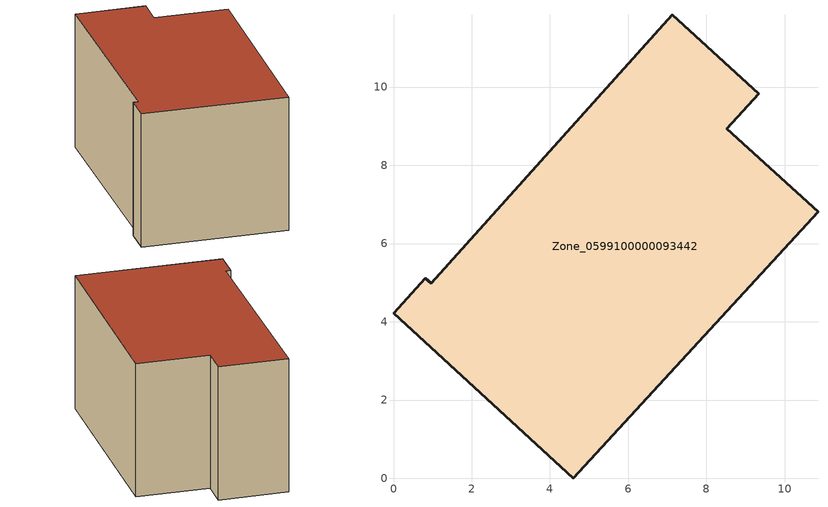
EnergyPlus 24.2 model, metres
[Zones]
Zone_0599100000093442
 floor ground (C_G): 4.6,0 0,4.22 0.81,5.11 0.96,4.98 7.13,11.85 9.34,9.83 8.52,8.94 10.85,6.81 z0
 wall outside (C_F): 0,4.22 4.6,0 10.85,6.81 8.52,8.94 9.34,9.83 7.13,11.85 0.96,4.98 0.81,5.11 0,4.22 z0:5.94
 roof outside (C_R): 9.34,9.83 7.13,11.85 0.96,4.98 0.81,5.11 0,4.22 4.6,0 10.85,6.81 8.52,8.94 z5.94
[BUILDING]
Pand.0599100000093442: North Axis=0; Terrain=City; Loads Convergence Tolerance Value=0.04; Temperature Convergence Tolerance Value=0.4; Solar Distribution=FullExterior; Maximum Number of Warmup Days=25; Minimum Number of Warmup Days=1
[Site:Location]
Rotterdam.The.Hague.AP_ZH_NLD Design_Conditions: Latitude=51.96; Longitude=4.45; Time Zone=1; Elevation=-4.5
[SITE:GROUNDTEMPERATURE:BUILDINGSURFACE]
18, 18, 18, 18, 18, 18, 18, 18, 18, 18, 18, 18
[MATERIAL] Thermal Absorptance=0.9; Solar Absorptance=0.7; Visible Absorptance=0.7
Name | Roughness | Thickness | Conductivity | Density | Specific Heat
G.TC.1975-1991 | MediumSmooth | 0.15 | 0.288461 | 540 | 1210
F.TC.1975-1991 | Rough | 0.3 | 0.230769 | 1920 | 840
R.TC.1975-1991 | MediumRough | 0.2 | 0.153846 | 1500 | 1000
[CONSTRUCTION]
C_G: G.TC.1975-1991
C_F: F.TC.1975-1991
C_R: R.TC.1975-1991
[ZONE]
Zone_0599100000093442: Type=1; Multiplier=1; Ceiling Height=Autocalculate; Volume=Autocalculate; Floor Area=autocalculate; Part of Total Floor Area=Yes
[ZONEINFILTRATION:DESIGNFLOWRATE]
Infil_Zone_0599100000093442: Zone or ZoneList or Space or SpaceList=Zone_0599100000093442; Schedule=AlwaysOn; Design Flow Rate Calculation Method=Flow/Area; Flow Rate per Floor Area=0.003; Constant Term Coefficient=1; Temperature Term Coefficient=0; Velocity Term Coefficient=0; Velocity Squared Term Coefficient=0
[HVACTEMPLATE:ZONE:IDEALLOADSAIRSYSTEM]
Zone_0599100000093442: Maximum Heating Supply Air Temperature=50; Minimum Cooling Supply Air Temperature=13; Maximum Heating Supply Air Humidity Ratio=0.0156; Minimum Cooling Supply Air Humidity Ratio=0.0077; Heating Limit=NoLimit; Cooling Limit=NoLimit; Dehumidification Control Type=ConstantSensibleHeatRatio; Cooling Sensible Heat Ratio=0.7; Dehumidification Setpoint=60; Humidification Control Type=None; Humidification Setpoint=30; Outdoor Air Method=None; Outdoor Air Flow Rate per Person=0.00944; Outdoor Air Flow Rate per Zone Floor Area=0; Outdoor Air Flow Rate per Zone=0; Demand Controlled Ventilation Type=None; Outdoor Air Economizer Type=NoEconomizer; Heat Recovery Type=None; Sensible Heat Recovery Effectiveness=0.7; Latent Heat Recovery Effectiveness=0.65
[ZONECONTROL:THERMOSTAT]
ThermostatControl_Zone_0599100000093442: Zone or ZoneList=Zone_0599100000093442; Control Type Schedule=DualSetpointControlType; Control 1=Thermostat_Zone_0599100000093442; Temperature Difference Between Cutout And Setpoint=0
[THERMOSTATSETPOINT:DUALSETPOINT]
Thermostat_Zone_0599100000093442: Heating Setpoint Temperature Schedule=HeatingSetpoint_Zone_0599100000093442; Cooling Setpoint Temperature Schedule=CoolingSetpoint_Zone_0599100000093442
[SCHEDULE:COMPACT]
HeatingSetpoint_Zone_0599100000093442: Through: 12/31, For: AllDays, Until: 24:00, 21
CoolingSetpoint_Zone_0599100000093442: Through: 12/31, For: AllDays, Until: 24:00, 24
DualSetpointControlType: Through: 12/31, For: AllDays, Until: 24:00, 4
AlwaysOn: Through: 12/31, For: AllDays, Until: 24:00, 1
